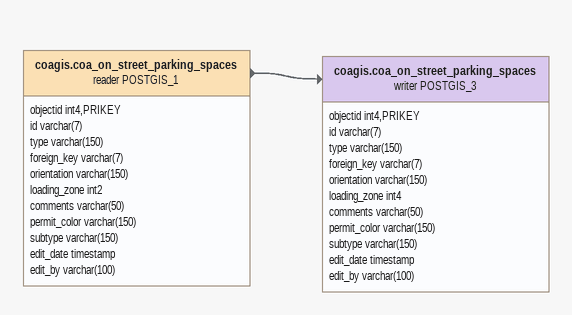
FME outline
coagis.coa_on_street_parking_spaces (reader POSTGIS_1)
    attributes: objectid int4,PRIKEY, id varchar(7), type varchar(150), foreign_key varchar(7), orientation varchar(150), loading_zone int2, comments varchar(50), permit_color varchar(150), subtype varchar(150), edit_date timestamp, edit_by varchar(100)
    -> coagis.coa_on_street_parking_spaces (writer POSTGIS_3)
coagis.coa_on_street_parking_spaces (writer POSTGIS_3)
    attributes: objectid int4,PRIKEY, id varchar(7), type varchar(150), foreign_key varchar(7), orientation varchar(150), loading_zone int4, comments varchar(50), permit_color varchar(150), subtype varchar(150), edit_date timestamp, edit_by varchar(100)
